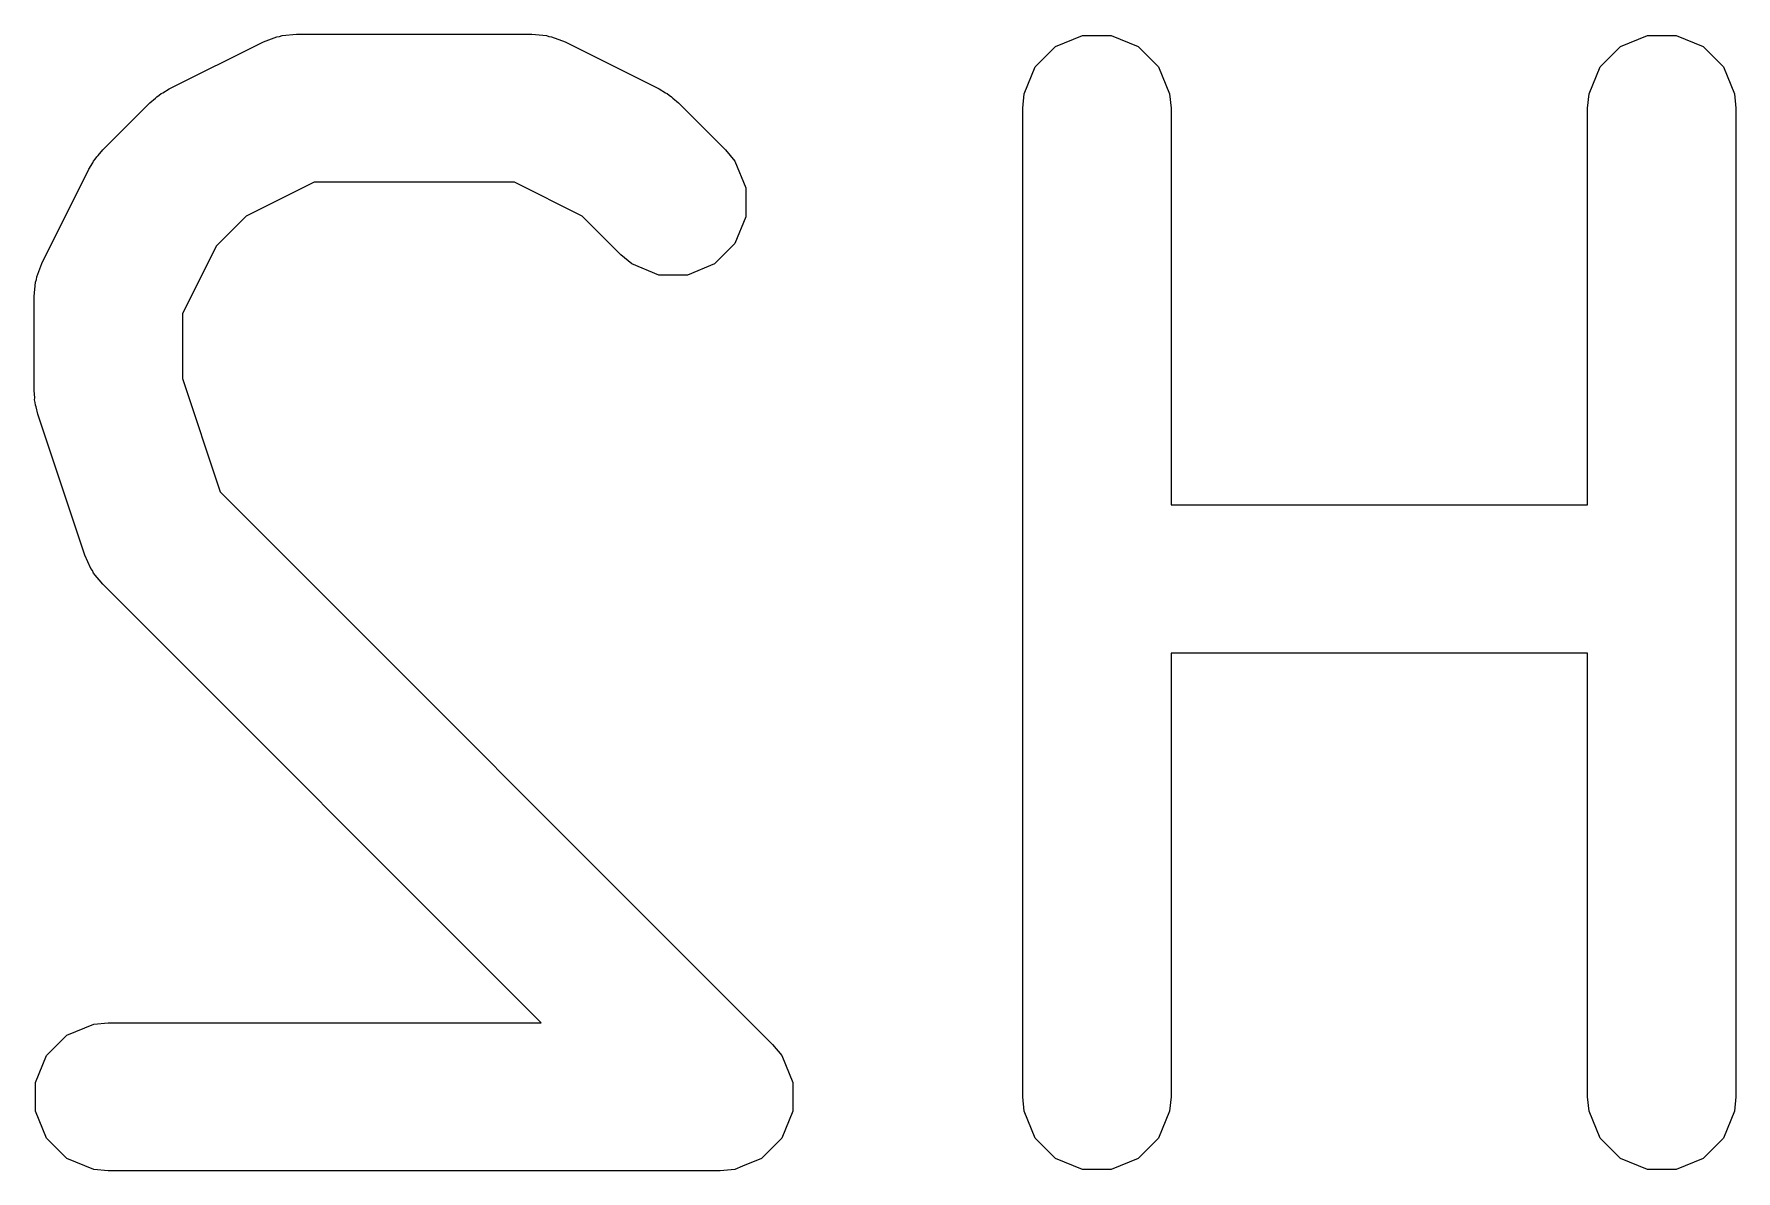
# Model space of a CAD drawing. Extents: x 104 to 228, y -134 to -58.
# Drawn here: x 104.015 to 105.737, y -110.265 to -109.115 of the extents above; entities that cross this region are included whole.
import ezdxf

# ---------------------------------------------------------------- set-up
doc = ezdxf.new("R2010")
doc.units = 0
doc.layers.add('BLACK', color=7, linetype='CONTINUOUS')

msp = doc.modelspace()

# ---------------------------------------------------------------- linework, layer by layer
at = {"layer": 'BLACK', "linetype": 'CONTINUOUS'}
for p, q in [((104.247411, -109.122737), (104.261142, -109.117482)), ((104.261142, -109.117482), (104.263831, -109.11729)), ((104.263831, -109.11729), (104.26632, -109.11626)), ((104.26632, -109.11626), (104.280952, -109.114819)), ((104.280952, -109.114819), (104.519047, -109.114819)), ((104.519047, -109.114819), (104.533679, -109.11626)), ((104.533679, -109.11626), (104.536168, -109.117291)), ((104.536168, -109.117291), (104.538856, -109.117482)), ((104.538856, -109.117482), (104.552588, -109.122737)), ((105.048808, -109.127459), (105.075844, -109.11626)), ((105.075844, -109.11626), (105.105108, -109.11626)), ((105.105108, -109.11626), (105.132144, -109.127459)), ((105.620236, -109.127459), (105.647272, -109.11626)), ((105.647272, -109.11626), (105.676536, -109.11626)), ((105.676536, -109.11626), (105.703572, -109.127459)), ((104.152173, -109.170356), (104.247411, -109.122737)), ((104.552588, -109.122737), (104.647826, -109.170356)), ((105.028116, -109.148151), (105.048808, -109.127459)), ((105.132144, -109.127459), (105.152836, -109.148151)), ((105.599544, -109.148151), (105.620236, -109.127459)), ((105.703572, -109.127459), (105.724264, -109.148151)), ((105.016917, -109.175187), (105.028116, -109.148151)), ((105.152836, -109.148151), (105.164035, -109.175187)), ((105.588345, -109.175187), (105.599544, -109.148151)), ((105.724264, -109.148151), (105.735463, -109.175187)), ((104.145873, -109.17432), (104.152173, -109.170356)), ((104.647826, -109.170356), (104.654125, -109.17432)), ((104.085062, -109.232024), (104.132681, -109.184405)), ((104.132681, -109.184405), (104.13843, -109.179686)), ((104.13843, -109.179686), (104.13973, -109.178188)), ((104.13973, -109.178188), (104.141989, -109.176766)), ((104.141989, -109.176766), (104.144046, -109.175078)), ((104.144046, -109.175078), (104.145873, -109.17432)), ((104.654125, -109.17432), (104.655953, -109.175078)), ((104.655953, -109.175078), (104.658009, -109.176766)), ((104.658009, -109.176766), (104.660269, -109.178188)), ((104.660269, -109.178188), (104.661568, -109.179686)), ((104.661568, -109.179686), (104.667318, -109.184405)), ((104.667318, -109.184405), (104.714937, -109.232024)), ((105.015476, -109.189819), (105.016917, -109.175187)), ((105.015476, -110.189819), (105.015476, -109.189819)), ((105.164035, -109.175187), (105.165476, -109.189819)), ((105.165476, -109.189819), (105.165476, -109.591009)), ((105.586904, -109.189819), (105.588345, -109.175187)), ((105.586904, -109.591009), (105.586904, -109.189819)), ((105.735463, -109.175187), (105.736904, -109.189819)), ((105.736904, -109.189819), (105.736904, -110.189819)), ((104.075735, -109.243389), (104.077423, -109.241332)), ((104.077423, -109.241332), (104.078845, -109.239073)), ((104.078845, -109.239073), (104.080343, -109.237773)), ((104.080343, -109.237773), (104.085062, -109.232024)), ((104.714937, -109.232024), (104.724264, -109.243389)), ((104.023394, -109.346754), (104.071013, -109.251516)), ((104.071013, -109.251516), (104.074977, -109.245216)), ((104.074977, -109.245216), (104.075735, -109.243389)), ((104.724264, -109.243389), (104.735463, -109.270425)), ((104.298657, -109.264819), (104.230141, -109.299077)), ((104.501342, -109.264819), (104.298657, -109.264819)), ((104.569858, -109.299077), (104.501342, -109.264819)), ((104.735463, -109.270425), (104.735463, -109.299688)), ((104.230141, -109.299077), (104.199734, -109.329484)), ((104.608871, -109.33809), (104.569858, -109.299077)), ((104.735463, -109.299688), (104.724264, -109.326724)), ((104.724264, -109.326724), (104.703571, -109.347417)), ((104.199734, -109.329484), (104.165476, -109.398)), ((104.620236, -109.347417), (104.608871, -109.33809)), ((104.017948, -109.363173), (104.018139, -109.360486)), ((104.018139, -109.360486), (104.023394, -109.346754)), ((104.647272, -109.358616), (104.620236, -109.347417)), ((104.676535, -109.358616), (104.647272, -109.358616)), ((104.703571, -109.347417), (104.676535, -109.358616)), ((104.015476, -109.380295), (104.016917, -109.365663)), ((104.016917, -109.365663), (104.017948, -109.363173)), ((104.015476, -109.475533), (104.015476, -109.380295)), ((104.165476, -109.398), (104.165476, -109.463362)), ((104.165476, -109.463362), (104.203647, -109.577876)), ((104.016205, -109.482938), (104.015476, -109.475533)), ((104.016065, -109.484913), (104.016205, -109.482938)), ((104.016655, -109.48751), (104.016065, -109.484913)), ((104.016917, -109.490165), (104.016655, -109.48751)), ((104.017675, -109.491996), (104.016917, -109.490165)), ((104.019325, -109.49925), (104.017675, -109.491996)), ((104.066944, -109.642107), (104.019325, -109.49925)), ((104.203647, -109.577876), (104.762556, -110.136786)), ((105.165476, -109.591009), (105.586904, -109.591009)), ((104.072938, -109.655532), (104.066944, -109.642107)), ((104.074703, -109.657567), (104.072938, -109.655532)), ((104.075735, -109.660058), (104.074703, -109.657567)), ((104.085062, -109.671423), (104.075735, -109.660058)), ((104.528457, -110.114819), (104.085062, -109.671423)), ((105.586904, -109.741009), (105.165476, -109.741009)), ((105.165476, -109.741009), (105.165476, -110.189819)), ((105.586904, -110.189819), (105.586904, -109.741009)), ((104.048808, -110.127459), (104.075844, -110.11626)), ((104.075844, -110.11626), (104.090476, -110.114819)), ((104.090476, -110.114819), (104.528457, -110.114819)), ((104.028116, -110.148151), (104.048808, -110.127459)), ((104.762556, -110.136786), (104.771884, -110.148151)), ((104.016917, -110.175187), (104.028116, -110.148151)), ((104.771884, -110.148151), (104.783082, -110.175188)), ((104.016917, -110.204451), (104.016917, -110.175187)), ((104.783082, -110.175188), (104.783082, -110.204451)), ((104.028116, -110.231487), (104.016917, -110.204451)), ((104.783082, -110.204451), (104.771883, -110.231487)), ((105.016917, -110.204451), (105.015476, -110.189819)), ((105.028116, -110.231487), (105.016917, -110.204451)), ((105.164035, -110.204451), (105.152836, -110.231487)), ((105.165476, -110.189819), (105.164035, -110.204451)), ((105.588345, -110.204451), (105.586904, -110.189819)), ((105.599544, -110.231487), (105.588345, -110.204451)), ((105.735463, -110.204451), (105.724264, -110.231487)), ((105.736904, -110.189819), (105.735463, -110.204451)), ((104.048808, -110.252179), (104.028116, -110.231487)), ((104.771883, -110.231487), (104.751191, -110.25218)), ((105.048808, -110.252179), (105.028116, -110.231487)), ((105.152836, -110.231487), (105.132144, -110.252179)), ((105.620236, -110.252179), (105.599544, -110.231487)), ((105.724264, -110.231487), (105.703572, -110.252179)), ((104.075844, -110.263378), (104.048808, -110.252179)), ((104.751191, -110.25218), (104.732073, -110.260098)), ((105.075844, -110.263378), (105.048808, -110.252179)), ((105.132144, -110.252179), (105.105108, -110.263378)), ((105.647272, -110.263378), (105.620236, -110.252179)), ((105.703572, -110.252179), (105.676536, -110.263378)), ((104.090476, -110.264819), (104.075844, -110.263378)), ((104.709523, -110.264819), (104.090476, -110.264819)), ((104.724155, -110.263378), (104.709523, -110.264819)), ((104.732073, -110.260098), (104.724155, -110.263378)), ((105.105108, -110.263378), (105.075844, -110.263378)), ((105.676536, -110.263378), (105.647272, -110.263378))]:
    msp.add_line(p, q, dxfattribs=at)

doc.saveas('drawing.dxf')
